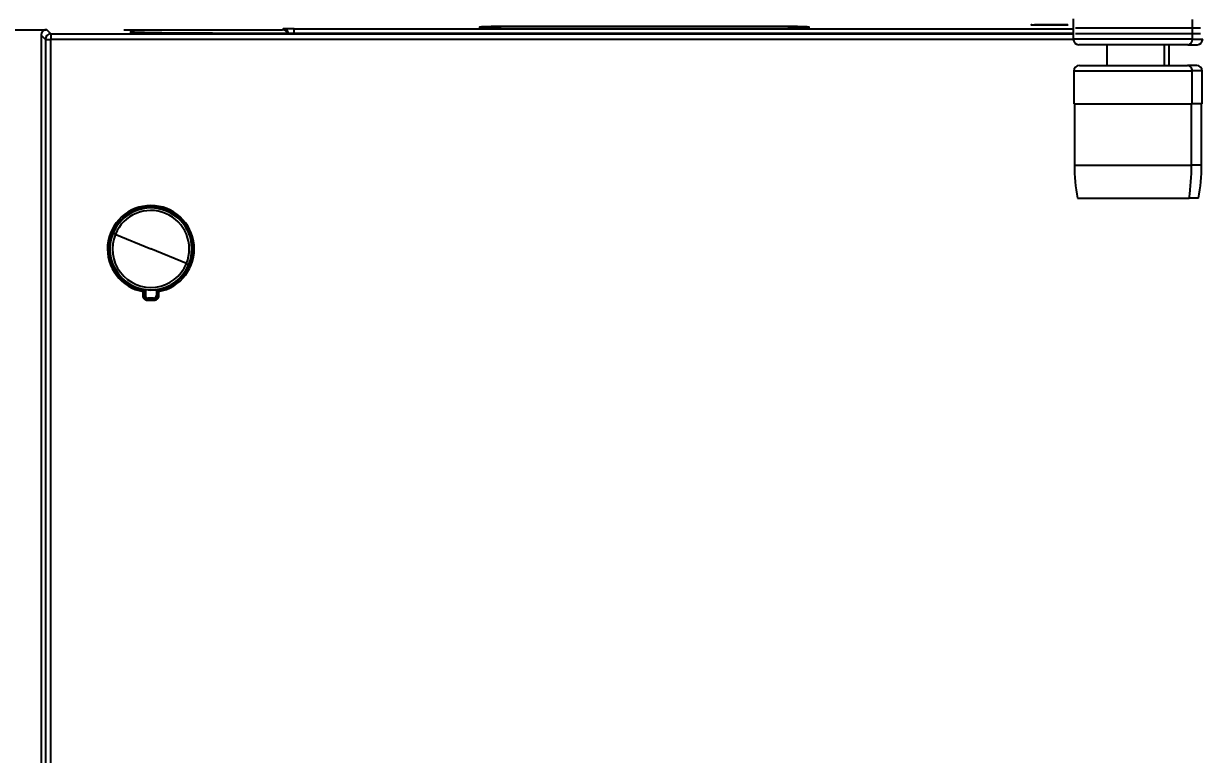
# Model space of a CAD drawing. Extents: x 4885 to 9138, y -729 to 2388.
# Drawn here: x 6000.2 to 6215.2, y 15.7 to 149 of the extents above; entities that cross this region are included whole.
import ezdxf

# ---------------------------------------------------------------- set-up
doc = ezdxf.new("R2010")
doc.units = 0
doc.header["$LTSCALE"] = 10
doc.header["$MEASUREMENT"] = 0
doc.header["$PDMODE"] = 3
doc.header["$PDSIZE"] = -10
doc.layers.get('0').update_dxf_attribs({"linetype": 'CONTINUOUS'})
doc.layers.get('DEFPOINTS').update_dxf_attribs({"linetype": 'CONTINUOUS'})
doc.styles.add('Daelim Dimension', font='NanumGothic.ttf')
doc.dimstyles.new('DEFAULT', dxfattribs={"dimscale": 2, "dimtxt": 2, "dimasz": 2, "dimexe": 0, "dimexo": 2, "dimgap": 1, "dimtad": 1, "dimdec": 1, "dimzin": 9, "dimdsep": 46, "dimtxsty": 'Daelim Dimension', "dimcen": 0.5, "dimclrd": 252, "dimclre": 252, "dimclrt": 3, "dimadec": 1, "dimazin": 0, "dimtfac": 1, "dimtdec": 1, "dimtix": 1, "dimtmove": 0, "dimatfit": 3, "dimfxl": 1, "dimtolj": 1, "dimtzin": 1, "dimlwd": 9, "dimlwe": 9, "dimarcsym": 0})

# ---------------------------------------------------------------- blocks, each defined once
blk = doc.blocks.new('*D57')
at = {"color": 5, "lineweight": 9, "ltscale": 0.5, "transparency": 16777216}
for p, q in [((5963.54, 144.9), (5963.54, -301.55)), ((6413.54, 144.9), (6413.54, -301.55)), ((5971.54, -299.55), (6405.54, -299.55))]:
    blk.add_line(p, q, dxfattribs=at)
at = {"color": 5, "ltscale": 0.5, "transparency": 16777216}
for points in [[(5971.54, -298.21), (5971.54, -300.88), (5963.54, -299.55)], [(6405.54, -298.21), (6405.54, -300.88), (6413.54, -299.55)]]:
    blk.add_solid(points, dxfattribs=at)
at = {"layer": 'DEFPOINTS', "color": 0, "ltscale": 0.5, "transparency": 16777216}
for p in [(5963.54, 148.9), (6413.54, 148.9), (6413.54, -299.55)]:
    blk.add_point(p, dxfattribs=at)
at = {"color": 7, "ltscale": 0.5, "transparency": 16777216, "insert": (6188.54, -286.69), "char_height": 20, "attachment_point": 5, "style": 'Daelim Dimension'}
blk.add_mtext('\\A1;450', dxfattribs=at)
blk = doc.blocks.new('*D68')
at = {"color": 5, "lineweight": 9, "ltscale": 0.5, "transparency": 16777216}
for p, q in [((6167.68, 249.69), (5799.77, 249.69)), ((5801.77, 241.69), (5801.77, -209.07)), ((6189.43, -217.07), (5799.77, -217.07))]:
    blk.add_line(p, q, dxfattribs=at)
at = {"color": 5, "ltscale": 0.5, "transparency": 16777216}
for points in [[(5800.43, 241.69), (5803.1, 241.69), (5801.77, 249.69)], [(5800.43, -209.07), (5803.1, -209.07), (5801.77, -217.07)]]:
    blk.add_solid(points, dxfattribs=at)
at = {"layer": 'DEFPOINTS', "color": 0, "ltscale": 0.5, "transparency": 16777216}
for p in [(6171.68, 249.69), (5801.77, -217.07), (6193.43, -217.07)]:
    blk.add_point(p, dxfattribs=at)
at = {"color": 7, "ltscale": 0.5, "transparency": 16777216, "insert": (5788.88, 16.31), "char_height": 20, "attachment_point": 5, "rotation": 90, "style": 'Daelim Dimension'}
blk.add_mtext('\\A1;467', dxfattribs=at)
blk = doc.blocks.new('*D69')
at = {"color": 5, "lineweight": 9, "ltscale": 0.5, "transparency": 16777216}
for p, q in [((6167.68, 249.69), (5916.18, 249.69)), ((5918.18, 155.9), (5918.18, 241.69)), ((5960.43, 147.9), (5916.18, 147.9))]:
    blk.add_line(p, q, dxfattribs=at)
at = {"color": 5, "ltscale": 0.5, "transparency": 16777216}
for points in [[(5916.85, 241.69), (5919.52, 241.69), (5918.18, 249.69)], [(5916.85, 155.9), (5919.52, 155.9), (5918.18, 147.9)]]:
    blk.add_solid(points, dxfattribs=at)
at = {"layer": 'DEFPOINTS', "color": 0, "ltscale": 0.5, "transparency": 16777216}
for p in [(5918.18, 249.69), (6171.68, 249.69), (5964.43, 147.9)]:
    blk.add_point(p, dxfattribs=at)
at = {"color": 7, "ltscale": 0.5, "transparency": 16777216, "insert": (5905.34, 198.79), "char_height": 20, "attachment_point": 5, "rotation": 90, "style": 'Daelim Dimension'}
blk.add_mtext('\\A1;102', dxfattribs=at)
blk = doc.blocks.new('*D70')
at = {"color": 5, "lineweight": 9, "ltscale": 0.5, "transparency": 16777216}
for p, q in [((5960.43, 147.9), (5916.18, 147.9)), ((5918.18, 139.9), (5918.18, -209.07)), ((6014.42, -217.07), (5916.18, -217.07))]:
    blk.add_line(p, q, dxfattribs=at)
at = {"color": 5, "ltscale": 0.5, "transparency": 16777216}
for points in [[(5916.85, 139.9), (5919.52, 139.9), (5918.18, 147.9)], [(5916.85, -209.07), (5919.52, -209.07), (5918.18, -217.07)]]:
    blk.add_solid(points, dxfattribs=at)
at = {"layer": 'DEFPOINTS', "color": 0, "ltscale": 0.5, "transparency": 16777216}
for p in [(5964.43, 147.9), (5918.18, -217.07), (6018.42, -217.07)]:
    blk.add_point(p, dxfattribs=at)
at = {"color": 7, "ltscale": 0.5, "transparency": 16777216, "insert": (5905.28, -34.59), "char_height": 20, "attachment_point": 5, "rotation": 90, "style": 'Daelim Dimension'}
blk.add_mtext('\\A1;365', dxfattribs=at)

msp = doc.modelspace()

# ---------------------------------------------------------------- linework, layer by layer
at = {"color": 7, "linetype": 'Continuous', "lineweight": 25}
for p, q in [((6083.43, 148.24), (6083.43, 148.44)), ((6092.41, 148.59), (6134.44, 148.59)), ((6143.43, 148.44), (6143.43, 148.24)), ((6191.63, 149.91), (6191.63, 146.19)), ((6213.38, 146.19), (6213.38, 149.8)), ((5964.43, 147.9), (6004.35, 147.9)), ((6003.43, 146.93), (6003.43, -202.07)), ((6003.43, 146.93), (6004.19, 146.16)), ((6005.19, 147.16), (6004.43, 147.93)), ((6005.19, 147.16), (6191.63, 147.16)), ((6005.19, 147.16), (6005.19, 146.16)), ((6018.53, 147.9), (6047.43, 147.9)), ((6034.65, 147.27), (6191.63, 147.27)), ((6047.43, 147.9), (6047.58, 148.05)), ((6049.58, 147.27), (6049.58, 148.09)), ((6049.58, 148.09), (6191.62, 148.09)), ((6134.44, 148.09), (6092.41, 148.09)), ((6213.38, 146.19), (6191.63, 146.19)), ((6214.84, 148.19), (6192.01, 148.19)), ((6214.84, 147.19), (6192.01, 147.19)), ((6213.38, 146.19), (6215.23, 146.19)), ((6004.19, 146.16), (6005.19, 146.16)), ((6004.19, 146.16), (6004.19, -160.59)), ((6191.63, 146.16), (6005.19, 146.16)), ((6005.19, -160.59), (6005.19, 146.16)), ((6212.53, 145.19), (6192.63, 145.19)), ((6197.73, 145.19), (6197.73, 141.39)), ((6208.23, 141.39), (6208.23, 145.19)), ((6209.13, 141.39), (6209.13, 145.19)), ((6212.53, 145.19), (6214.23, 145.19)), ((6191.73, 140.39), (6213.29, 140.39)), ((6191.73, 140.39), (6191.73, 134.39)), ((6192.73, 141.39), (6212.45, 141.39)), ((6214.13, 141.39), (6212.45, 141.39)), ((6215.13, 140.39), (6213.29, 140.39)), ((6213.29, 134.39), (6213.29, 140.39)), ((6215.13, 134.39), (6215.13, 140.39)), ((6191.73, 134.39), (6213.29, 134.39)), ((6191.83, 134.39), (6191.83, 123.19)), ((6213.21, 123.19), (6213.21, 134.39)), ((6215.13, 134.39), (6213.29, 134.39)), ((6215.03, 123.19), (6215.03, 134.39)), ((6191.83, 123.19), (6213.21, 123.19)), ((6215.03, 123.19), (6213.21, 123.19)), ((6192.38, 117.19), (6212.74, 117.19)), ((6214.48, 117.19), (6212.74, 117.19)), ((6023.43, 115.84), (6023.43, 115.54)), ((6023.43, 115.53), (6023.43, 115.54)), ((6016.52, 110.79), (6016.5, 110.8)), ((6016.95, 110.61), (6016.52, 110.79)), ((6016.95, 110.61), (6023.43, 107.93)), ((6029.9, 105.25), (6023.43, 107.93)), ((6029.9, 105.25), (6030.33, 105.07)), ((6030.33, 105.07), (6030.35, 105.06)), ((6022.03, 100.14), (6022.08, 100.44)), ((6022.03, 100.14), (6022.33, 100.14)), ((6022.03, 99.33), (6022.03, 100.14)), ((6022.03, 99.33), (6022.33, 99.33)), ((6022.04, 100.46), (6022.04, 100.56)), ((6022.33, 100.14), (6022.33, 99.33)), ((6022.33, 99.33), (6022.43, 99.43)), ((6022.34, 100.51), (6022.34, 100.16)), ((6022.43, 100.5), (6022.43, 99.43)), ((6022.93, 98.93), (6022.83, 98.83)), ((6023.93, 98.93), (6022.93, 98.93)), ((6024.02, 98.83), (6023.93, 98.93)), ((6024.43, 100.5), (6024.43, 99.43)), ((6024.43, 99.43), (6024.52, 99.33)), ((6024.51, 100.16), (6024.51, 100.51)), ((6024.52, 100.14), (6024.82, 100.14)), ((6024.52, 99.33), (6024.52, 100.14)), ((6024.52, 99.33), (6024.82, 99.33)), ((6024.82, 100.14), (6024.77, 100.44)), ((6024.81, 100.56), (6024.81, 100.46)), ((6024.82, 100.14), (6024.82, 99.33)), ((6022.83, 98.83), (6024.02, 98.83)), ((6022.83, 98.83), (6022.83, 98.53)), ((6024.02, 98.53), (6022.83, 98.53)), ((6024.02, 98.83), (6024.02, 98.53))]:
    msp.add_line(p, q, dxfattribs=at)
for centre, radius, start, end in [((6192.63, 146.19), 1, 180, 270), ((6214.23, 146.19), 1, 270, 0), ((6192.73, 140.39), 1, 90, 180), ((6214.13, 140.39), 1, 0, 90), ((6224.83, 123.19), 33, 180, 190.475), ((6182.02, 123.19), 33, 349.525, 0), ((6023.43, 107.93), 7.91, 90, 259.8118), ((6023.43, 107.93), 7.61, 90, 259.8118), ((6023.43, 107.93), 7.6, 90, 259.5223), ((6023.43, 107.93), 7.5, 337.5, 157.5), ((6023.43, 107.93), 7.47, 337.5, 157.5), ((6023.43, 107.93), 7.01, 337.5, 157.5), ((6023.43, 107.93), 7.91, 280.1882, 90), ((6023.43, 107.93), 7.61, 280.1882, 90), ((6023.43, 107.93), 7.6, 280.4777, 90), ((6023.43, 107.93), 7.5, 157.5, 337.5), ((6023.43, 107.93), 7.47, 157.5, 337.5), ((6023.43, 107.93), 7.01, 157.5, 337.5)]:
    msp.add_arc(centre, radius, start, end, dxfattribs=at)
for centre, major_axis, ratio, start_param, end_param in [((6005.19, 146.16), (0.707, 0.707), 0.999695, 0.78555, 2.356042), ((6047.58, 147.05), (0.707, -0.707), 0.999695, 1.000438, 2.356042), ((6212.53, 146.19), (0, -1), 0.843222, 0, 1.570796), ((6212.45, 140.39), (0, -1), 0.843222, 1.570796, 3.141593), ((6185.38, 123.19), (0, 33), 0.843222, 4.529567, 4.712389), ((6022.03, 100.14), (-0.192, 0.23), 0.999741, 4.016027, 5.408751), ((6024.82, 100.14), (-0.192, -0.23), 0.999741, 4.016027, 5.408751)]:
    msp.add_ellipse(centre, major_axis=major_axis, ratio=ratio, start_param=start_param, end_param=end_param, dxfattribs=at)
for points, degree, knots in [([(6083.43, 148.44), (6083.43, 148.45), (6083.6, 148.47), (6083.78, 148.48), (6084.46, 148.51), (6084.95, 148.52), (6085.44, 148.54), (6086.69, 148.56), (6087.43, 148.57), (6088.16, 148.58), (6089.79, 148.59), (6090.66, 148.59), (6091.53, 148.59), (6092.41, 148.59)], 2, [0, 0, 0, 0.125, 0.125, 0.25, 0.375, 0.375, 0.5, 0.625, 0.625, 0.75, 0.875, 0.875, 1, 1, 1]), ([(6134.44, 148.59), (6135.32, 148.59), (6136.2, 148.59), (6137.07, 148.59), (6137.89, 148.58), (6138.71, 148.58), (6139.44, 148.57), (6140.18, 148.56), (6141.42, 148.54), (6141.91, 148.52), (6142.4, 148.51), (6143.08, 148.48), (6143.43, 148.45), (6143.43, 148.44)], 2, [0, 0, 0, 0.125, 0.125, 0.25, 0.25, 0.375, 0.375, 0.5, 0.625, 0.625, 0.75, 0.875, 1, 1, 1]), ([(6092.41, 148.09), (6091.53, 148.09), (6090.65, 148.09), (6089.79, 148.09), (6088.96, 148.1), (6088.14, 148.11), (6087.41, 148.11), (6086.67, 148.12), (6085.43, 148.14), (6084.94, 148.16), (6084.45, 148.17), (6083.78, 148.2), (6083.43, 148.23), (6083.43, 148.24)], 2, [0, 0, 0, 0.125, 0.125, 0.25, 0.25, 0.375, 0.375, 0.5, 0.625, 0.625, 0.75, 0.875, 1, 1, 1]), ([(6143.43, 148.24), (6143.43, 148.23), (6143.25, 148.21), (6143.07, 148.2), (6142.39, 148.17), (6141.9, 148.16), (6141.41, 148.14), (6140.16, 148.12), (6139.42, 148.11), (6138.69, 148.11), (6137.06, 148.09), (6136.2, 148.09), (6135.32, 148.09), (6134.44, 148.09)], 2, [0, 0, 0, 0.125, 0.125, 0.25, 0.375, 0.375, 0.5, 0.625, 0.625, 0.75, 0.875, 0.875, 1, 1, 1]), ([(6022.08, 100.44), (6022.08, 100.44), (6022.09, 100.44), (6022.09, 100.45), (6022.09, 100.45), (6022.09, 100.45)], 3, [0, 0, 0, 0, 0.846009, 0.846009, 1, 1, 1, 1]), ([(6022.09, 100.45), (6022.09, 100.45), (6022.1, 100.45), (6022.11, 100.44), (6022.11, 100.44), (6022.12, 100.44), (6022.13, 100.44), (6022.14, 100.44), (6022.14, 100.43), (6022.15, 100.43), (6022.16, 100.43), (6022.16, 100.42), (6022.17, 100.42), (6022.18, 100.42), (6022.19, 100.41), (6022.19, 100.41), (6022.2, 100.41), (6022.21, 100.4), (6022.21, 100.4), (6022.22, 100.39), (6022.23, 100.39), (6022.23, 100.38), (6022.24, 100.38), (6022.25, 100.37), (6022.25, 100.36), (6022.26, 100.36), (6022.27, 100.35), (6022.27, 100.35), (6022.28, 100.34), (6022.28, 100.33), (6022.29, 100.32), (6022.29, 100.32), (6022.3, 100.31), (6022.31, 100.3), (6022.31, 100.29), (6022.32, 100.27), (6022.32, 100.26), (6022.33, 100.25), (6022.33, 100.24), (6022.33, 100.22), (6022.34, 100.21), (6022.34, 100.19), (6022.34, 100.17), (6022.34, 100.16), (6022.34, 100.16)], 3, [0, 0, 0, 0, 0.014817, 0.0298, 0.044958, 0.060299, 0.075831, 0.091564, 0.107504, 0.12366, 0.140038, 0.156644, 0.173487, 0.190572, 0.207904, 0.225491, 0.243337, 0.261448, 0.279829, 0.298485, 0.31742, 0.336639, 0.356146, 0.375945, 0.396041, 0.416436, 0.437135, 0.458141, 0.479456, 0.501085, 0.524616, 0.549999, 0.577237, 0.606334, 0.637293, 0.670117, 0.704806, 0.741364, 0.77979, 0.820088, 0.862256, 0.906297, 0.952212, 1, 1, 1, 1]), ([(6022.33, 99.33), (6022.33, 99.33), (6022.33, 99.32), (6022.33, 99.31), (6022.33, 99.3), (6022.33, 99.29), (6022.33, 99.28), (6022.33, 99.27), (6022.33, 99.26), (6022.33, 99.25), (6022.33, 99.24), (6022.34, 99.23), (6022.34, 99.22), (6022.34, 99.21), (6022.34, 99.2), (6022.35, 99.19), (6022.35, 99.18), (6022.35, 99.17), (6022.36, 99.16), (6022.36, 99.15), (6022.36, 99.14), (6022.37, 99.13), (6022.37, 99.12), (6022.38, 99.11), (6022.38, 99.1), (6022.39, 99.09), (6022.39, 99.08), (6022.4, 99.07), (6022.4, 99.06), (6022.41, 99.05), (6022.41, 99.04), (6022.42, 99.04), (6022.43, 99.03), (6022.43, 99.02), (6022.44, 99.01), (6022.45, 99), (6022.45, 99), (6022.46, 98.99), (6022.47, 98.98), (6022.48, 98.97), (6022.48, 98.97), (6022.49, 98.96), (6022.5, 98.95), (6022.51, 98.94), (6022.51, 98.94), (6022.52, 98.93), (6022.53, 98.93), (6022.54, 98.92), (6022.55, 98.91), (6022.56, 98.91), (6022.57, 98.9), (6022.58, 98.9), (6022.58, 98.89), (6022.59, 98.89), (6022.6, 98.88), (6022.61, 98.88), (6022.62, 98.87), (6022.63, 98.87), (6022.64, 98.87), (6022.65, 98.86), (6022.66, 98.86), (6022.67, 98.85), (6022.68, 98.85), (6022.69, 98.85), (6022.7, 98.85), (6022.71, 98.84), (6022.72, 98.84), (6022.73, 98.84), (6022.74, 98.84), (6022.75, 98.84), (6022.76, 98.83), (6022.77, 98.83), (6022.78, 98.83), (6022.79, 98.83), (6022.8, 98.83), (6022.82, 98.83), (6022.82, 98.83), (6022.83, 98.83)], 3, [0, 0, 0, 0, 0.013337, 0.026673, 0.040009, 0.053345, 0.066681, 0.080016, 0.093351, 0.106686, 0.120021, 0.133355, 0.14669, 0.160024, 0.173358, 0.186691, 0.200025, 0.213358, 0.226692, 0.240025, 0.253358, 0.26669, 0.280023, 0.293356, 0.306688, 0.32002, 0.333353, 0.346685, 0.360017, 0.373349, 0.386681, 0.400012, 0.413344, 0.426676, 0.440008, 0.453339, 0.466671, 0.480003, 0.493334, 0.506666, 0.519997, 0.533329, 0.546661, 0.559992, 0.573324, 0.586656, 0.599988, 0.613319, 0.626651, 0.639983, 0.653315, 0.666647, 0.67998, 0.693312, 0.706644, 0.719977, 0.73331, 0.746642, 0.759975, 0.773308, 0.786642, 0.799975, 0.813309, 0.826642, 0.839976, 0.85331, 0.866645, 0.879979, 0.893314, 0.906649, 0.919984, 0.933319, 0.946655, 0.959991, 0.973327, 0.986663, 1, 1, 1, 1]), ([(6024.02, 98.83), (6024.03, 98.83), (6024.04, 98.83), (6024.05, 98.83), (6024.06, 98.83), (6024.07, 98.83), (6024.08, 98.83), (6024.09, 98.83), (6024.1, 98.84), (6024.11, 98.84), (6024.12, 98.84), (6024.13, 98.84), (6024.14, 98.84), (6024.15, 98.85), (6024.16, 98.85), (6024.17, 98.85), (6024.18, 98.85), (6024.19, 98.86), (6024.2, 98.86), (6024.21, 98.87), (6024.22, 98.87), (6024.23, 98.87), (6024.24, 98.88), (6024.25, 98.88), (6024.26, 98.89), (6024.27, 98.89), (6024.27, 98.9), (6024.28, 98.9), (6024.29, 98.91), (6024.3, 98.91), (6024.31, 98.92), (6024.32, 98.93), (6024.33, 98.93), (6024.34, 98.94), (6024.34, 98.94), (6024.35, 98.95), (6024.36, 98.96), (6024.37, 98.97), (6024.37, 98.97), (6024.38, 98.98), (6024.39, 98.99), (6024.4, 99), (6024.4, 99), (6024.41, 99.01), (6024.42, 99.02), (6024.42, 99.03), (6024.43, 99.04), (6024.44, 99.04), (6024.44, 99.05), (6024.45, 99.06), (6024.45, 99.07), (6024.46, 99.08), (6024.46, 99.09), (6024.47, 99.1), (6024.47, 99.11), (6024.48, 99.12), (6024.48, 99.13), (6024.49, 99.14), (6024.49, 99.15), (6024.49, 99.16), (6024.5, 99.17), (6024.5, 99.18), (6024.5, 99.19), (6024.51, 99.2), (6024.51, 99.21), (6024.51, 99.22), (6024.51, 99.23), (6024.52, 99.24), (6024.52, 99.25), (6024.52, 99.26), (6024.52, 99.27), (6024.52, 99.28), (6024.52, 99.29), (6024.52, 99.3), (6024.52, 99.31), (6024.52, 99.32), (6024.52, 99.33), (6024.52, 99.33)], 3, [0, 0, 0, 0, 0.013337, 0.026673, 0.040009, 0.053345, 0.066681, 0.080016, 0.093351, 0.106686, 0.120021, 0.133355, 0.14669, 0.160024, 0.173358, 0.186691, 0.200025, 0.213358, 0.226692, 0.240025, 0.253358, 0.26669, 0.280023, 0.293356, 0.306688, 0.32002, 0.333353, 0.346685, 0.360017, 0.373349, 0.386681, 0.400012, 0.413344, 0.426676, 0.440008, 0.453339, 0.466671, 0.480003, 0.493334, 0.506666, 0.519997, 0.533329, 0.546661, 0.559992, 0.573324, 0.586656, 0.599988, 0.613319, 0.626651, 0.639983, 0.653315, 0.666647, 0.67998, 0.693312, 0.706644, 0.719977, 0.73331, 0.746642, 0.759975, 0.773308, 0.786642, 0.799975, 0.813309, 0.826642, 0.839976, 0.85331, 0.866645, 0.879979, 0.893314, 0.906649, 0.919984, 0.933319, 0.946655, 0.959991, 0.973327, 0.986663, 1, 1, 1, 1]), ([(6024.51, 100.16), (6024.51, 100.16), (6024.51, 100.17), (6024.51, 100.17), (6024.51, 100.18), (6024.51, 100.19), (6024.51, 100.2), (6024.51, 100.2), (6024.51, 100.21), (6024.52, 100.22), (6024.52, 100.23), (6024.52, 100.23), (6024.52, 100.24), (6024.52, 100.25), (6024.53, 100.25), (6024.53, 100.26), (6024.53, 100.27), (6024.53, 100.27), (6024.54, 100.28), (6024.54, 100.28), (6024.54, 100.29), (6024.54, 100.29), (6024.55, 100.3), (6024.55, 100.3), (6024.55, 100.31), (6024.55, 100.31), (6024.56, 100.32), (6024.56, 100.32), (6024.56, 100.32), (6024.57, 100.33), (6024.57, 100.33), (6024.58, 100.34), (6024.59, 100.36), (6024.6, 100.37), (6024.61, 100.38), (6024.62, 100.39), (6024.64, 100.4), (6024.65, 100.41), (6024.66, 100.41), (6024.68, 100.42), (6024.69, 100.43), (6024.7, 100.43), (6024.72, 100.44), (6024.73, 100.44), (6024.75, 100.45), (6024.76, 100.45), (6024.76, 100.45)], 3, [0, 0, 0, 0, 0.023295, 0.046154, 0.068577, 0.090565, 0.112116, 0.133231, 0.153911, 0.174155, 0.193964, 0.213337, 0.232275, 0.250778, 0.268846, 0.28648, 0.303678, 0.320442, 0.336772, 0.352667, 0.368129, 0.383157, 0.397751, 0.411913, 0.425641, 0.438938, 0.451802, 0.464234, 0.476236, 0.487806, 0.498947, 0.539058, 0.578088, 0.616058, 0.652993, 0.688917, 0.723859, 0.757847, 0.790915, 0.823098, 0.854435, 0.884967, 0.91474, 0.9438, 0.972202, 1, 1, 1, 1]), ([(6024.76, 100.45), (6024.76, 100.44), (6024.77, 100.44), (6024.77, 100.44), (6024.77, 100.44), (6024.77, 100.44)], 3, [0, 0, 0, 0, 0.846009, 0.846009, 1, 1, 1, 1])]:
    msp.add_open_spline(points, degree=degree, knots=knots, dxfattribs=at)
for points, weights in [([(6183.93, 148.8), (6183.93, 148.86), (6186.76, 148.91), (6190.65, 148.87)], [1, 0.578552081145, 0.423531684751, 0.534938810818]), ([(6190.67, 148.74), (6186.78, 148.7), (6183.93, 148.75), (6183.93, 148.8)], [0.535794854729, 0.422744106998, 0.577479155422, 1]), ([(6004.43, 147.93), (6003.84, 147.93), (6003.43, 147.52), (6003.43, 146.93)], [1, 0.804809640383, 0.804809640383, 1]), ([(6034.65, 147.27), (6026.22, 147.27), (6020.11, 147.37), (6019.67, 147.51)], [1, 0.816916247342, 0.816916247342, 1]), ([(6048.34, 147.31), (6048.17, 147.68), (6047.82, 147.9), (6047.43, 147.9)], [0.882328563446, 0.819952439722, 0.859176251907, 1]), ([(6049.58, 148.09), (6048.43, 148.09), (6047.6, 148.07), (6047.58, 148.05)], [1, 0.808833632769, 0.808833632769, 1]), ([(6022.83, 98.53), (6022.36, 98.53), (6022.03, 98.86), (6022.03, 99.33)], [1, 0.804809640383, 0.804809640383, 1]), ([(6022.43, 99.43), (6022.43, 99.14), (6022.63, 98.93), (6022.93, 98.93)], [1, 0.804809640382, 0.804809640382, 1]), ([(6023.93, 98.93), (6024.22, 98.93), (6024.43, 99.14), (6024.43, 99.43)], [1, 0.804809640383, 0.804809640383, 1]), ([(6024.82, 99.33), (6024.82, 98.86), (6024.49, 98.53), (6024.02, 98.53)], [1, 0.804809640383, 0.804809640383, 1])]:
    msp.add_rational_spline(points, weights, degree=3, dxfattribs=at)
for points in [[(6022.09, 100.45), (6022.07, 100.45), (6022.06, 100.45), (6022.04, 100.46)], [(6022.34, 100.16), (6022.34, 100.15), (6022.33, 100.15), (6022.33, 100.14)], [(6024.52, 100.14), (6024.52, 100.15), (6024.51, 100.15), (6024.51, 100.16)], [(6024.81, 100.46), (6024.79, 100.45), (6024.78, 100.45), (6024.76, 100.45)]]:
    msp.add_open_spline(points, degree=3, dxfattribs=at)

# ---------------------------------------------------------------- dimensions: what is measured, and where the dimension line sits
at = {"color": 5, "ltscale": 0.5}
for base, p1, p2, picture, middle in [((5801.77, -217.07), (6171.68, 249.69), (6193.43, -217.07), '*D68', (5788.88, 16.31)), ((5918.18, -217.07), (5964.43, 147.9), (6018.42, -217.07), '*D70', (5905.28, -34.59))]:
    dim = msp.add_linear_dim(base=base, p1=p1, p2=p2, angle=90, dimstyle='DEFAULT', override={"dimtxt": 10, "dimasz": 4, "dimexe": 1, "dimdec": 0, "dimclrd": 5, "dimclre": 5, "dimclrt": 7}, dxfattribs=at)
    dim.commit()
    dim.dimension.update_dxf_attribs({"geometry": picture, "text_midpoint": middle})
dim = msp.add_linear_dim(base=(5918.18, 249.69), p1=(5964.43, 147.9), p2=(6171.68, 249.69), angle=90, dimstyle='DEFAULT', override={"dimtxt": 10, "dimasz": 4, "dimexe": 1, "dimdec": 0, "dimclrd": 5, "dimclre": 5, "dimclrt": 7}, dxfattribs=at)
dim.commit()
dim.dimension.update_dxf_attribs({"geometry": '*D69', "text_midpoint": (5918.18, 198.79), "dimtype": 160})
dim = msp.add_linear_dim(base=(6413.54, -299.55), p1=(5963.54, 148.9), p2=(6413.54, 148.9), dimstyle='DEFAULT', override={"dimtxt": 10, "dimasz": 4, "dimexe": 1, "dimdec": 0, "dimclrd": 5, "dimclre": 5, "dimclrt": 7}, dxfattribs=at)
dim.commit()
dim.dimension.update_dxf_attribs({"geometry": '*D57', "text_midpoint": (6188.54, -299.55), "dimtype": 160})

doc.saveas('drawing.dxf')
